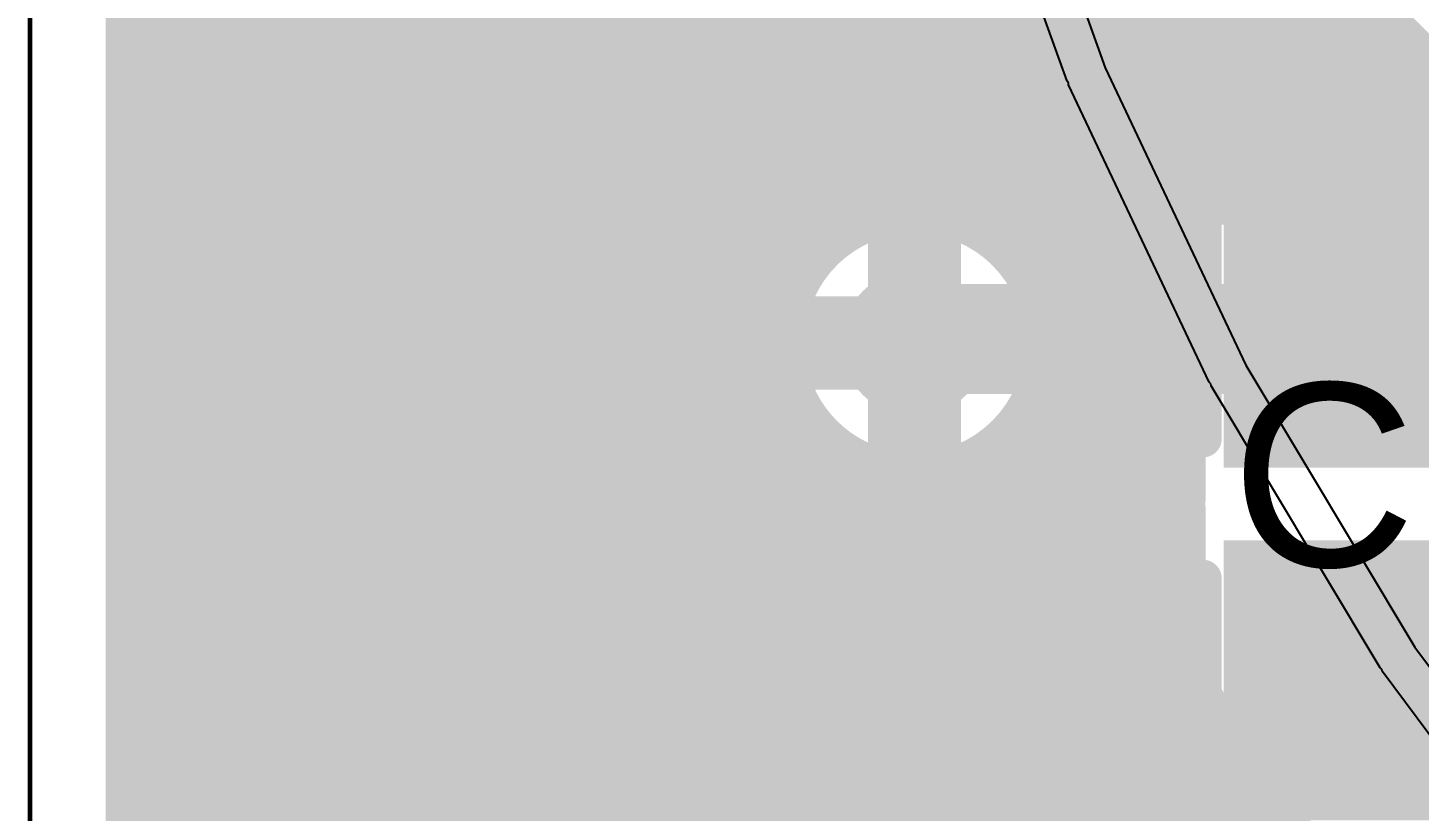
# Model space of a CAD drawing. Header units: inches. Extents: x 0 to 215, y 0 to 215.
# Drawn here: x 0.0007 to 0.1502, y 0.3897 to 0.4739 of the extents above; entities that cross this region are included whole.
import ezdxf

# ---------------------------------------------------------------- set-up
doc = ezdxf.new("R2010")
doc.units = ezdxf.units.IN
doc.header["$MEASUREMENT"] = 0
for name, color, linetype in [('BottomLayer', 5, 'Continuous'), ('BottomOverlay', 54, 'Continuous'), ('BottomSolder', 6, 'Continuous'), ('KeepOutLayer', 6, 'Continuous'), ('TopLayer', 1, 'Continuous'), ('TopOverlay', 2, 'Continuous'), ('TopPaste', 8, 'Continuous'), ('TopSolder', 216, 'Continuous'), ('ViaHoleLayer', 16, 'Continuous')]:
    doc.layers.add(name, color=color, linetype=linetype)
doc.styles.add('Arial', font='', dxfattribs={"height": 0.2})
doc.styles.get('Arial').set_extended_font_data('Arial')

# ---------------------------------------------------------------- blocks, each defined once
blk = doc.blocks.new('BF82192__10')
at = {"layer": 'BottomOverlay'}
blk.add_lwpolyline([(0.29565, -0.08636, 0.01, 0.01, -1), (-0.2949, -0.08636, 0.01, 0.01, 0)], format="xyseb", dxfattribs=at)
blk.add_lwpolyline([(0.29565, -0.08636, 0.01, 0.01, -1), (-0.2949, -0.08636, 0.01, 0.01, 0)], format="xyseb", dxfattribs=at)
blk = doc.blocks.new('C0402_63')
at = {"layer": 'TopLayer'}
for points in [[(-0.02953, 0.012795), (-0.00591, 0.012795), (-0.00591, -0.012795), (-0.02953, -0.012795)], [(0.00591, 0.012795), (0.02953, 0.012795), (0.02953, -0.012795), (0.00591, -0.012795)]]:
    blk.add_hatch(color=1, dxfattribs=at).paths.add_polyline_path(points)
at = {"layer": 'TopPaste'}
for points in [[(-0.02953, 0.012795), (-0.00591, 0.012795), (-0.00591, -0.012795), (-0.02953, -0.012795)], [(0.00591, 0.012795), (0.02953, 0.012795), (0.02953, -0.012795), (0.00591, -0.012795)]]:
    blk.add_hatch(color=8, dxfattribs=at).paths.add_polyline_path(points)
at = {"layer": 'TopSolder'}
for points in [[(-0.03153, 0.014795), (-0.00391, 0.014795), (-0.00391, -0.014795), (-0.03153, -0.014795)], [(0.00391, 0.014795), (0.03153, 0.014795), (0.03153, -0.014795), (0.00391, -0.014795)]]:
    blk.add_hatch(color=216, dxfattribs=at).paths.add_polyline_path(points)
at = {"layer": 'TopOverlay'}
for points in [[(-0.032, -0.017, 0.004, 0.004, 0), (-0.032, 0.017, 0.004, 0.004, 0)], [(-0.007, 0.017, 0.004, 0.004, 0), (-0.032, 0.017, 0.004, 0.004, 0)], [(0.011, 0.017, 0.004, 0.004, 0), (0.008, 0.017, 0.004, 0.004, 0)], [(0.032, 0.017, 0.004, 0.004, 0), (0.011, 0.017, 0.004, 0.004, 0)], [(0.032, -0.017, 0.004, 0.004, 0), (0.032, 0.017, 0.004, 0.004, 0)], [(-0.011, -0.017, 0.004, 0.004, 0), (-0.032, -0.017, 0.004, 0.004, 0)], [(-0.007, -0.017, 0.004, 0.004, 0), (-0.011, -0.017, 0.004, 0.004, 0)], [(0.032, -0.017, 0.004, 0.004, 0), (0.008, -0.017, 0.004, 0.004, 0)]]:
    blk.add_lwpolyline(points, format="xyseb", dxfattribs=at)
for points in [[(-0.033, 0.017, 0.002, 0.002, 1), (-0.031, 0.017, 0.002, 0.002, 1)], [(-0.033, 0.017, 0.002, 0.002, 1), (-0.031, 0.017, 0.002, 0.002, 1)], [(-0.008, 0.017, 0.002, 0.002, 1), (-0.006, 0.017, 0.002, 0.002, 1)], [(0.007, 0.017, 0.002, 0.002, 1), (0.009, 0.017, 0.002, 0.002, 1)], [(0.01, 0.017, 0.002, 0.002, 1), (0.012, 0.017, 0.002, 0.002, 1)], [(0.01, 0.017, 0.002, 0.002, 1), (0.012, 0.017, 0.002, 0.002, 1)], [(0.031, 0.017, 0.002, 0.002, 1), (0.033, 0.017, 0.002, 0.002, 1)], [(0.031, 0.017, 0.002, 0.002, 1), (0.033, 0.017, 0.002, 0.002, 1)], [(-0.033, -0.017, 0.002, 0.002, 1), (-0.031, -0.017, 0.002, 0.002, 1)], [(-0.033, -0.017, 0.002, 0.002, 1), (-0.031, -0.017, 0.002, 0.002, 1)], [(-0.012, -0.017, 0.002, 0.002, 1), (-0.01, -0.017, 0.002, 0.002, 1)], [(-0.012, -0.017, 0.002, 0.002, 1), (-0.01, -0.017, 0.002, 0.002, 1)], [(-0.008, -0.017, 0.002, 0.002, 1), (-0.006, -0.017, 0.002, 0.002, 1)], [(0.007, -0.017, 0.002, 0.002, 1), (0.009, -0.017, 0.002, 0.002, 1)], [(0.031, -0.017, 0.002, 0.002, 1), (0.033, -0.017, 0.002, 0.002, 1)], [(0.031, -0.017, 0.002, 0.002, 1), (0.033, -0.017, 0.002, 0.002, 1)]]:
    blk.add_lwpolyline(points, format="xyseb", close=True, dxfattribs=at)
blk = doc.blocks.new('____73')
at = {"layer": 'BottomLayer'}
for p, q in [((-0.34442, -0.18322), (-0.33252, -0.21648)), ((-0.33252, -0.21648), (-0.31742, -0.24841)), ((-0.31742, -0.24841), (-0.29926, -0.2787)), ((-0.29926, -0.2787), (-0.27822, -0.30707))]:
    blk.add_line(p, q, dxfattribs=at)
at = {"layer": 'BottomSolder'}
for p, q in [((-0.33661, -0.21794), (-0.34851, -0.18468)), ((-0.33661, -0.21794), (-0.34851, -0.18468)), ((-0.33646, -0.21811), (-0.33661, -0.21794)), ((-0.33646, -0.21811), (-0.33661, -0.21794)), ((-0.33645, -0.21833), (-0.33646, -0.21811)), ((-0.33645, -0.21833), (-0.33646, -0.21811)), ((-0.32135, -0.25026), (-0.33645, -0.21833)), ((-0.32135, -0.25026), (-0.33645, -0.21833)), ((-0.32118, -0.25042), (-0.32135, -0.25026)), ((-0.32118, -0.25042), (-0.32135, -0.25026)), ((-0.32115, -0.25064), (-0.32118, -0.25042)), ((-0.32115, -0.25064), (-0.32118, -0.25042)), ((-0.30299, -0.28094), (-0.32115, -0.25064)), ((-0.30299, -0.28094), (-0.32115, -0.25064)), ((-0.30281, -0.28107), (-0.30299, -0.28094)), ((-0.30281, -0.28107), (-0.30299, -0.28094)), ((-0.30275, -0.28129), (-0.30281, -0.28107)), ((-0.30275, -0.28129), (-0.30281, -0.28107)), ((-0.28171, -0.30966), (-0.30275, -0.28129)), ((-0.28171, -0.30966), (-0.30275, -0.28129))]:
    blk.add_line(p, q, dxfattribs=at)

msp = doc.modelspace()

# ---------------------------------------------------------------- hatches: boundary and pattern name
at = {"layer": 'BottomLayer'}
h = msp.add_hatch(color=5, dxfattribs=at)
edge = h.paths.add_edge_path()
edge.add_arc((0.096, 0.44), 0.00787, 0, 360)
at = {"layer": 'TopLayer'}
h = msp.add_hatch(color=1, dxfattribs=at)
edge = h.paths.add_edge_path()
edge.add_arc((0.096, 0.44), 0.00787, 0, 360)
at = {"layer": 'ViaHoleLayer'}
h = msp.add_hatch(color=16, dxfattribs=at)
edge = h.paths.add_edge_path()
edge.add_arc((0.096, 0.44), 0.00394, 0, 360)

# ---------------------------------------------------------------- linework, layer by layer
at = {"layer": 'BottomLayer'}
for points in [[(0.01162, 1.36763, 0.005, 0.005, 0), (0.01162, 0.01087, 0.005, 0.005, 0)], [(0.08328, 0.49521, 0.005, 0.005, 0), (0.09518, 0.46195, 0.005, 0.005, 0)], [(0.01162, 0.47385, 0.005, 0.005, 0), (0.09092, 0.47385, 0.005, 0.005, 0)], [(0.01162, 0.46984, 0.005, 0.005, 0), (0.09236, 0.46984, 0.005, 0.005, 0)], [(0.01162, 0.46582, 0.005, 0.005, 0), (0.0938, 0.46582, 0.005, 0.005, 0)], [(0.01162, 0.46181, 0.005, 0.005, 0), (0.09527, 0.46181, 0.005, 0.005, 0)], [(0.09603, 0.4599, 0.005, 0.005, 0), (0.0988, 0.45403, 0.005, 0.005, 0)], [(0.01162, 0.45779, 0.005, 0.005, 0), (0.09703, 0.45779, 0.005, 0.005, 0)], [(0.01162, 0.45377, 0.005, 0.005, 0), (0.09212, 0.45377, 0.005, 0.005, 0)], [(0.10863, 0.43327, 0.005, 0.005, -1.988926), (0.0988, 0.45403, 0.005, 0.005, 0)], [(0.096, 0.44, 0.01, 0.01, 0), (0.096, 0.45181, 0.01, 0.01, 0)], [(0.01162, 0.44976, 0.005, 0.005, 0), (0.08553, 0.44976, 0.005, 0.005, 0)], [(0.01162, 0.44574, 0.005, 0.005, 0), (0.08289, 0.44574, 0.005, 0.005, 0)], [(0.01162, 0.44173, 0.005, 0.005, 0), (0.08179, 0.44173, 0.005, 0.005, 0)], [(0.08419, 0.44, 0.01, 0.01, 0), (0.096, 0.44, 0.01, 0.01, 0)], [(0.096, 0.42819, 0.01, 0.01, 0), (0.096, 0.44, 0.01, 0.01, 0)], [(0.01162, 0.43771, 0.005, 0.005, 0), (0.08187, 0.43771, 0.005, 0.005, 0)], [(0.01162, 0.4337, 0.005, 0.005, 0), (0.08315, 0.4337, 0.005, 0.005, 0)], [(0.10863, 0.43327, 0.005, 0.005, 0), (0.11113, 0.42797, 0.005, 0.005, 0)], [(0.01162, 0.42968, 0.005, 0.005, 0), (0.08609, 0.42968, 0.005, 0.005, 0)], [(0.10591, 0.42968, 0.005, 0.005, 0), (0.11032, 0.42968, 0.005, 0.005, 0)], [(0.01162, 0.42566, 0.005, 0.005, 0), (0.11239, 0.42566, 0.005, 0.005, 0)], [(0.11218, 0.42601, 0.005, 0.005, 0), (0.13034, 0.39572, 0.005, 0.005, 0)], [(0.01162, 0.42165, 0.005, 0.005, 0), (0.11479, 0.42165, 0.005, 0.005, 0)], [(0.01162, 0.41763, 0.005, 0.005, 0), (0.1172, 0.41763, 0.005, 0.005, 0)], [(0.01162, 0.41362, 0.005, 0.005, 0), (0.11961, 0.41362, 0.005, 0.005, 0)], [(0.01162, 0.4096, 0.005, 0.005, 0), (0.12201, 0.4096, 0.005, 0.005, 0)], [(0.01162, 0.40559, 0.005, 0.005, 0), (0.12442, 0.40559, 0.005, 0.005, 0)], [(0.01162, 0.40157, 0.005, 0.005, 0), (0.12683, 0.40157, 0.005, 0.005, 0)], [(0.01162, 0.39755, 0.005, 0.005, 0), (0.12924, 0.39755, 0.005, 0.005, 0)], [(0.13157, 0.39387, 0.005, 0.005, 0), (0.15261, 0.3655, 0.005, 0.005, 0)], [(0.01162, 0.39354, 0.005, 0.005, 0), (0.13182, 0.39354, 0.005, 0.005, 0)], [(0.01162, 0.38952, 0.005, 0.005, 0), (0.13479, 0.38952, 0.005, 0.005, 0)]]:
    msp.add_lwpolyline(points, format="xyseb", dxfattribs=at)
for points in [[(0.01037, 0.47385, 0.0025, 0.0025, 1), (0.01287, 0.47385, 0.0025, 0.0025, 1)], [(0.08967, 0.47385, 0.0025, 0.0025, 1), (0.09217, 0.47385, 0.0025, 0.0025, 1)], [(0.01037, 0.46984, 0.0025, 0.0025, 1), (0.01287, 0.46984, 0.0025, 0.0025, 1)], [(0.09111, 0.46984, 0.0025, 0.0025, 1), (0.09361, 0.46984, 0.0025, 0.0025, 1)], [(0.01037, 0.46582, 0.0025, 0.0025, 1), (0.01287, 0.46582, 0.0025, 0.0025, 1)], [(0.09255, 0.46582, 0.0025, 0.0025, 1), (0.09505, 0.46582, 0.0025, 0.0025, 1)], [(0.01037, 0.46181, 0.0025, 0.0025, 1), (0.01287, 0.46181, 0.0025, 0.0025, 1)], [(0.09393, 0.46195, 0.0025, 0.0025, 1), (0.09643, 0.46195, 0.0025, 0.0025, 1)], [(0.09402, 0.46181, 0.0025, 0.0025, 1), (0.09652, 0.46181, 0.0025, 0.0025, 1)], [(0.09478, 0.4599, 0.0025, 0.0025, 1), (0.09728, 0.4599, 0.0025, 0.0025, 1)], [(0.01037, 0.45779, 0.0025, 0.0025, 1), (0.01287, 0.45779, 0.0025, 0.0025, 1)], [(0.09578, 0.45779, 0.0025, 0.0025, 1), (0.09828, 0.45779, 0.0025, 0.0025, 1)], [(0.01037, 0.45377, 0.0025, 0.0025, 1), (0.01287, 0.45377, 0.0025, 0.0025, 1)], [(0.09087, 0.45377, 0.0025, 0.0025, 1), (0.09337, 0.45377, 0.0025, 0.0025, 1)], [(0.0935, 0.45181, 0.005, 0.005, 1), (0.0985, 0.45181, 0.005, 0.005, 1)], [(0.09755, 0.45403, 0.0025, 0.0025, 1), (0.10005, 0.45403, 0.0025, 0.0025, 1)], [(0.09755, 0.45403, 0.0025, 0.0025, 1), (0.10005, 0.45403, 0.0025, 0.0025, 1)], [(0.01037, 0.44976, 0.0025, 0.0025, 1), (0.01287, 0.44976, 0.0025, 0.0025, 1)], [(0.08428, 0.44976, 0.0025, 0.0025, 1), (0.08678, 0.44976, 0.0025, 0.0025, 1)], [(0.01037, 0.44574, 0.0025, 0.0025, 1), (0.01287, 0.44574, 0.0025, 0.0025, 1)], [(0.08164, 0.44574, 0.0025, 0.0025, 1), (0.08414, 0.44574, 0.0025, 0.0025, 1)], [(0.01037, 0.44173, 0.0025, 0.0025, 1), (0.01287, 0.44173, 0.0025, 0.0025, 1)], [(0.08169, 0.44, 0.005, 0.005, 1), (0.08669, 0.44, 0.005, 0.005, 1)], [(0.08054, 0.44173, 0.0025, 0.0025, 1), (0.08304, 0.44173, 0.0025, 0.0025, 1)], [(0.0935, 0.44, 0.005, 0.005, 1), (0.0985, 0.44, 0.005, 0.005, 1)], [(0.0935, 0.44, 0.005, 0.005, 1), (0.0985, 0.44, 0.005, 0.005, 1)], [(0.0935, 0.44, 0.005, 0.005, 1), (0.0985, 0.44, 0.005, 0.005, 1)], [(0.01037, 0.43771, 0.0025, 0.0025, 1), (0.01287, 0.43771, 0.0025, 0.0025, 1)], [(0.08062, 0.43771, 0.0025, 0.0025, 1), (0.08312, 0.43771, 0.0025, 0.0025, 1)], [(0.01037, 0.4337, 0.0025, 0.0025, 1), (0.01287, 0.4337, 0.0025, 0.0025, 1)], [(0.0819, 0.4337, 0.0025, 0.0025, 1), (0.0844, 0.4337, 0.0025, 0.0025, 1)], [(0.10738, 0.43327, 0.0025, 0.0025, 1), (0.10988, 0.43327, 0.0025, 0.0025, 1)], [(0.10738, 0.43327, 0.0025, 0.0025, 1), (0.10988, 0.43327, 0.0025, 0.0025, 1)], [(0.01037, 0.42968, 0.0025, 0.0025, 1), (0.01287, 0.42968, 0.0025, 0.0025, 1)], [(0.08484, 0.42968, 0.0025, 0.0025, 1), (0.08734, 0.42968, 0.0025, 0.0025, 1)], [(0.0935, 0.42819, 0.005, 0.005, 1), (0.0985, 0.42819, 0.005, 0.005, 1)], [(0.10466, 0.42968, 0.0025, 0.0025, 1), (0.10716, 0.42968, 0.0025, 0.0025, 1)], [(0.10907, 0.42968, 0.0025, 0.0025, 1), (0.11157, 0.42968, 0.0025, 0.0025, 1)], [(0.10988, 0.42797, 0.0025, 0.0025, 1), (0.11238, 0.42797, 0.0025, 0.0025, 1)], [(0.01037, 0.42566, 0.0025, 0.0025, 1), (0.01287, 0.42566, 0.0025, 0.0025, 1)], [(0.11093, 0.42601, 0.0025, 0.0025, 1), (0.11343, 0.42601, 0.0025, 0.0025, 1)], [(0.11114, 0.42566, 0.0025, 0.0025, 1), (0.11364, 0.42566, 0.0025, 0.0025, 1)], [(0.01037, 0.42165, 0.0025, 0.0025, 1), (0.01287, 0.42165, 0.0025, 0.0025, 1)], [(0.11354, 0.42165, 0.0025, 0.0025, 1), (0.11604, 0.42165, 0.0025, 0.0025, 1)], [(0.01037, 0.41763, 0.0025, 0.0025, 1), (0.01287, 0.41763, 0.0025, 0.0025, 1)], [(0.11595, 0.41763, 0.0025, 0.0025, 1), (0.11845, 0.41763, 0.0025, 0.0025, 1)], [(0.01037, 0.41362, 0.0025, 0.0025, 1), (0.01287, 0.41362, 0.0025, 0.0025, 1)], [(0.11836, 0.41362, 0.0025, 0.0025, 1), (0.12086, 0.41362, 0.0025, 0.0025, 1)], [(0.01037, 0.4096, 0.0025, 0.0025, 1), (0.01287, 0.4096, 0.0025, 0.0025, 1)], [(0.12076, 0.4096, 0.0025, 0.0025, 1), (0.12326, 0.4096, 0.0025, 0.0025, 1)], [(0.01037, 0.40559, 0.0025, 0.0025, 1), (0.01287, 0.40559, 0.0025, 0.0025, 1)], [(0.12317, 0.40559, 0.0025, 0.0025, 1), (0.12567, 0.40559, 0.0025, 0.0025, 1)], [(0.01037, 0.40157, 0.0025, 0.0025, 1), (0.01287, 0.40157, 0.0025, 0.0025, 1)], [(0.12558, 0.40157, 0.0025, 0.0025, 1), (0.12808, 0.40157, 0.0025, 0.0025, 1)], [(0.01037, 0.39755, 0.0025, 0.0025, 1), (0.01287, 0.39755, 0.0025, 0.0025, 1)], [(0.12799, 0.39755, 0.0025, 0.0025, 1), (0.13049, 0.39755, 0.0025, 0.0025, 1)], [(0.12909, 0.39572, 0.0025, 0.0025, 1), (0.13159, 0.39572, 0.0025, 0.0025, 1)], [(0.13032, 0.39387, 0.0025, 0.0025, 1), (0.13282, 0.39387, 0.0025, 0.0025, 1)], [(0.01037, 0.39354, 0.0025, 0.0025, 1), (0.01287, 0.39354, 0.0025, 0.0025, 1)], [(0.13057, 0.39354, 0.0025, 0.0025, 1), (0.13307, 0.39354, 0.0025, 0.0025, 1)], [(0.01037, 0.38952, 0.0025, 0.0025, 1), (0.01287, 0.38952, 0.0025, 0.0025, 1)], [(0.13354, 0.38952, 0.0025, 0.0025, 1), (0.13604, 0.38952, 0.0025, 0.0025, 1)]]:
    msp.add_lwpolyline(points, format="xyseb", close=True, dxfattribs=at)
at = {"layer": 'KeepOutLayer'}
msp.add_lwpolyline([(0.001, 1.37825, 0.0005, 0.0005, 0), (0.001, 0.00025, 0.0005, 0.0005, 0)], format="xyseb", dxfattribs=at)
at = {"layer": 'TopLayer'}
for points in [[(0.01162, 1.36763, 0.005, 0.005, 0), (0.01162, 0.01087, 0.005, 0.005, 0)], [(0.11952, 0.50146, 0.005, 0.005, 0), (0.16229, 0.45869, 0.005, 0.005, 0)], [(0.01162, 0.47385, 0.005, 0.005, 0), (0.14712, 0.47385, 0.005, 0.005, 0)], [(0.01162, 0.46984, 0.005, 0.005, 0), (0.15114, 0.46984, 0.005, 0.005, 0)], [(0.01162, 0.46582, 0.005, 0.005, 0), (0.15516, 0.46582, 0.005, 0.005, 0)], [(0.01162, 0.46181, 0.005, 0.005, 0), (0.15917, 0.46181, 0.005, 0.005, 0)], [(0.12477, 0.45869, 0.005, 0.005, 0), (0.16229, 0.45869, 0.005, 0.005, 0)], [(0.12477, 0.42325, 0.005, 0.005, 0), (0.12477, 0.45869, 0.005, 0.005, 0)], [(0.144, 0.44044, 0.01, 0.01, 0), (0.144, 0.45619, 0.01, 0.01, 0)], [(0.01162, 0.45779, 0.005, 0.005, 0), (0.12477, 0.45779, 0.005, 0.005, 0)], [(0.01162, 0.45377, 0.005, 0.005, 0), (0.09212, 0.45377, 0.005, 0.005, 0)], [(0.096, 0.44, 0.01, 0.01, 0), (0.096, 0.45181, 0.01, 0.01, 0)], [(0.09988, 0.45377, 0.005, 0.005, 0), (0.12477, 0.45377, 0.005, 0.005, 0)], [(0.01162, 0.44976, 0.005, 0.005, 0), (0.08553, 0.44976, 0.005, 0.005, 0)], [(0.10647, 0.44976, 0.005, 0.005, 0), (0.12477, 0.44976, 0.005, 0.005, 0)], [(0.01162, 0.44574, 0.005, 0.005, 0), (0.08289, 0.44574, 0.005, 0.005, 0)], [(0.10911, 0.44574, 0.005, 0.005, 0), (0.12477, 0.44574, 0.005, 0.005, 0)], [(0.096, 0.44, 0.01181, 0.01181, 0), (0.09644, 0.44044, 0.01181, 0.01181, 0)], [(0.09644, 0.44044, 0.01181, 0.01181, 0), (0.144, 0.44044, 0.01181, 0.01181, 0)], [(0.12727, 0.44044, 0.01, 0.01, 0), (0.144, 0.44044, 0.01, 0.01, 0)], [(0.144, 0.44044, 0.01, 0.01, 0), (0.16073, 0.44044, 0.01, 0.01, 0)], [(0.01162, 0.44173, 0.005, 0.005, 0), (0.08179, 0.44173, 0.005, 0.005, 0)], [(0.08419, 0.44, 0.01, 0.01, 0), (0.096, 0.44, 0.01, 0.01, 0)], [(0.096, 0.42819, 0.01, 0.01, 0), (0.096, 0.44, 0.01, 0.01, 0)], [(0.096, 0.44, 0.01, 0.01, 0), (0.10781, 0.44, 0.01, 0.01, 0)], [(0.11021, 0.44173, 0.005, 0.005, 0), (0.12477, 0.44173, 0.005, 0.005, 0)], [(0.01162, 0.43771, 0.005, 0.005, 0), (0.08187, 0.43771, 0.005, 0.005, 0)], [(0.11013, 0.43771, 0.005, 0.005, 0), (0.12477, 0.43771, 0.005, 0.005, 0)], [(0.01162, 0.4337, 0.005, 0.005, 0), (0.08315, 0.4337, 0.005, 0.005, 0)], [(0.10885, 0.4337, 0.005, 0.005, 0), (0.12477, 0.4337, 0.005, 0.005, 0)], [(0.01162, 0.42968, 0.005, 0.005, 0), (0.08609, 0.42968, 0.005, 0.005, 0)], [(0.10591, 0.42968, 0.005, 0.005, 0), (0.12477, 0.42968, 0.005, 0.005, 0)], [(0.01162, 0.42566, 0.005, 0.005, 0), (0.12477, 0.42566, 0.005, 0.005, 0)], [(0.12477, 0.38675, 0.005, 0.005, 0), (0.12477, 0.42219, 0.005, 0.005, 0)], [(0.01162, 0.42165, 0.005, 0.005, 0), (0.12477, 0.42165, 0.005, 0.005, 0)], [(0.01162, 0.41763, 0.005, 0.005, 0), (0.12477, 0.41763, 0.005, 0.005, 0)], [(0.01162, 0.41362, 0.005, 0.005, 0), (0.12477, 0.41362, 0.005, 0.005, 0)], [(0.01162, 0.4096, 0.005, 0.005, 0), (0.12477, 0.4096, 0.005, 0.005, 0)], [(0.144, 0.405, 0.01181, 0.01181, 0), (0.14865, 0.40035, 0.01181, 0.01181, 0)], [(0.01162, 0.40559, 0.005, 0.005, 0), (0.12477, 0.40559, 0.005, 0.005, 0)], [(0.14865, 0.40035, 0.01181, 0.01181, 0), (0.188, 0.40035, 0.01181, 0.01181, 0)], [(0.01162, 0.40157, 0.005, 0.005, 0), (0.12477, 0.40157, 0.005, 0.005, 0)], [(0.01162, 0.39755, 0.005, 0.005, 0), (0.12477, 0.39755, 0.005, 0.005, 0)], [(0.01162, 0.39354, 0.005, 0.005, 0), (0.12477, 0.39354, 0.005, 0.005, 0)], [(0.01162, 0.38952, 0.005, 0.005, 0), (0.12477, 0.38952, 0.005, 0.005, 0)]]:
    msp.add_lwpolyline(points, format="xyseb", dxfattribs=at)
for points in [[(0.01037, 0.47385, 0.0025, 0.0025, 1), (0.01287, 0.47385, 0.0025, 0.0025, 1)], [(0.14587, 0.47385, 0.0025, 0.0025, 1), (0.14837, 0.47385, 0.0025, 0.0025, 1)], [(0.01037, 0.46984, 0.0025, 0.0025, 1), (0.01287, 0.46984, 0.0025, 0.0025, 1)], [(0.14989, 0.46984, 0.0025, 0.0025, 1), (0.15239, 0.46984, 0.0025, 0.0025, 1)], [(0.01037, 0.46582, 0.0025, 0.0025, 1), (0.01287, 0.46582, 0.0025, 0.0025, 1)], [(0.01037, 0.46181, 0.0025, 0.0025, 1), (0.01287, 0.46181, 0.0025, 0.0025, 1)], [(0.12352, 0.45869, 0.0025, 0.0025, 1), (0.12602, 0.45869, 0.0025, 0.0025, 1)], [(0.12352, 0.45869, 0.0025, 0.0025, 1), (0.12602, 0.45869, 0.0025, 0.0025, 1)], [(0.1415, 0.45619, 0.005, 0.005, 1), (0.1465, 0.45619, 0.005, 0.005, 1)], [(0.01037, 0.45779, 0.0025, 0.0025, 1), (0.01287, 0.45779, 0.0025, 0.0025, 1)], [(0.12352, 0.45779, 0.0025, 0.0025, 1), (0.12602, 0.45779, 0.0025, 0.0025, 1)], [(0.01037, 0.45377, 0.0025, 0.0025, 1), (0.01287, 0.45377, 0.0025, 0.0025, 1)], [(0.11031, 0.44, 0.005, 0.005, 1), (0.08169, 0.44, 0.005, 0.005, 1)], [(0.09087, 0.45377, 0.0025, 0.0025, 1), (0.09337, 0.45377, 0.0025, 0.0025, 1)], [(0.0935, 0.45181, 0.005, 0.005, 1), (0.0985, 0.45181, 0.005, 0.005, 1)], [(0.09863, 0.45377, 0.0025, 0.0025, 1), (0.10113, 0.45377, 0.0025, 0.0025, 1)], [(0.12352, 0.45377, 0.0025, 0.0025, 1), (0.12602, 0.45377, 0.0025, 0.0025, 1)], [(0.01037, 0.44976, 0.0025, 0.0025, 1), (0.01287, 0.44976, 0.0025, 0.0025, 1)], [(0.08428, 0.44976, 0.0025, 0.0025, 1), (0.08678, 0.44976, 0.0025, 0.0025, 1)], [(0.10522, 0.44976, 0.0025, 0.0025, 1), (0.10772, 0.44976, 0.0025, 0.0025, 1)], [(0.12352, 0.44976, 0.0025, 0.0025, 1), (0.12602, 0.44976, 0.0025, 0.0025, 1)], [(0.01037, 0.44574, 0.0025, 0.0025, 1), (0.01287, 0.44574, 0.0025, 0.0025, 1)], [(0.08164, 0.44574, 0.0025, 0.0025, 1), (0.08414, 0.44574, 0.0025, 0.0025, 1)], [(0.10786, 0.44574, 0.0025, 0.0025, 1), (0.11036, 0.44574, 0.0025, 0.0025, 1)], [(0.12352, 0.44574, 0.0025, 0.0025, 1), (0.12602, 0.44574, 0.0025, 0.0025, 1)], [(0.09305, 0.44, 0.00591, 0.00591, 1), (0.09895, 0.44, 0.00591, 0.00591, 1)], [(0.09349, 0.44044, 0.00591, 0.00591, 1), (0.09939, 0.44044, 0.00591, 0.00591, 1)], [(0.09349, 0.44044, 0.00591, 0.00591, 1), (0.09939, 0.44044, 0.00591, 0.00591, 1)], [(0.12477, 0.44044, 0.005, 0.005, 1), (0.12977, 0.44044, 0.005, 0.005, 1)], [(0.14105, 0.44044, 0.00591, 0.00591, 1), (0.14695, 0.44044, 0.00591, 0.00591, 1)], [(0.1415, 0.44044, 0.005, 0.005, 1), (0.1465, 0.44044, 0.005, 0.005, 1)], [(0.1415, 0.44044, 0.005, 0.005, 1), (0.1465, 0.44044, 0.005, 0.005, 1)], [(0.1415, 0.44044, 0.005, 0.005, 1), (0.1465, 0.44044, 0.005, 0.005, 1)], [(0.01037, 0.44173, 0.0025, 0.0025, 1), (0.01287, 0.44173, 0.0025, 0.0025, 1)], [(0.08169, 0.44, 0.005, 0.005, 1), (0.08669, 0.44, 0.005, 0.005, 1)], [(0.08054, 0.44173, 0.0025, 0.0025, 1), (0.08304, 0.44173, 0.0025, 0.0025, 1)], [(0.0935, 0.44, 0.005, 0.005, 1), (0.0985, 0.44, 0.005, 0.005, 1)], [(0.0935, 0.44, 0.005, 0.005, 1), (0.0985, 0.44, 0.005, 0.005, 1)], [(0.0935, 0.44, 0.005, 0.005, 1), (0.0985, 0.44, 0.005, 0.005, 1)], [(0.0935, 0.44, 0.005, 0.005, 1), (0.0985, 0.44, 0.005, 0.005, 1)], [(0.10531, 0.44, 0.005, 0.005, 1), (0.11031, 0.44, 0.005, 0.005, 1)], [(0.10896, 0.44173, 0.0025, 0.0025, 1), (0.11146, 0.44173, 0.0025, 0.0025, 1)], [(0.12352, 0.44173, 0.0025, 0.0025, 1), (0.12602, 0.44173, 0.0025, 0.0025, 1)], [(0.08044, 0.44, 0.0025, 0.0025, 1), (0.08294, 0.44, 0.0025, 0.0025, 1)], [(0.10906, 0.44, 0.0025, 0.0025, 1), (0.11156, 0.44, 0.0025, 0.0025, 1)], [(0.01037, 0.43771, 0.0025, 0.0025, 1), (0.01287, 0.43771, 0.0025, 0.0025, 1)], [(0.08062, 0.43771, 0.0025, 0.0025, 1), (0.08312, 0.43771, 0.0025, 0.0025, 1)], [(0.10888, 0.43771, 0.0025, 0.0025, 1), (0.11138, 0.43771, 0.0025, 0.0025, 1)], [(0.12352, 0.43771, 0.0025, 0.0025, 1), (0.12602, 0.43771, 0.0025, 0.0025, 1)], [(0.01037, 0.4337, 0.0025, 0.0025, 1), (0.01287, 0.4337, 0.0025, 0.0025, 1)], [(0.0819, 0.4337, 0.0025, 0.0025, 1), (0.0844, 0.4337, 0.0025, 0.0025, 1)], [(0.1076, 0.4337, 0.0025, 0.0025, 1), (0.1101, 0.4337, 0.0025, 0.0025, 1)], [(0.12352, 0.4337, 0.0025, 0.0025, 1), (0.12602, 0.4337, 0.0025, 0.0025, 1)], [(0.01037, 0.42968, 0.0025, 0.0025, 1), (0.01287, 0.42968, 0.0025, 0.0025, 1)], [(0.08484, 0.42968, 0.0025, 0.0025, 1), (0.08734, 0.42968, 0.0025, 0.0025, 1)], [(0.0935, 0.42819, 0.005, 0.005, 1), (0.0985, 0.42819, 0.005, 0.005, 1)], [(0.10466, 0.42968, 0.0025, 0.0025, 1), (0.10716, 0.42968, 0.0025, 0.0025, 1)], [(0.12352, 0.42968, 0.0025, 0.0025, 1), (0.12602, 0.42968, 0.0025, 0.0025, 1)], [(0.01037, 0.42566, 0.0025, 0.0025, 1), (0.01287, 0.42566, 0.0025, 0.0025, 1)], [(0.12352, 0.42566, 0.0025, 0.0025, 1), (0.12602, 0.42566, 0.0025, 0.0025, 1)], [(0.12352, 0.42325, 0.0025, 0.0025, 1), (0.12602, 0.42325, 0.0025, 0.0025, 1)], [(0.12352, 0.42219, 0.0025, 0.0025, 1), (0.12602, 0.42219, 0.0025, 0.0025, 1)], [(0.01037, 0.42165, 0.0025, 0.0025, 1), (0.01287, 0.42165, 0.0025, 0.0025, 1)], [(0.12352, 0.42165, 0.0025, 0.0025, 1), (0.12602, 0.42165, 0.0025, 0.0025, 1)], [(0.01037, 0.41763, 0.0025, 0.0025, 1), (0.01287, 0.41763, 0.0025, 0.0025, 1)], [(0.12352, 0.41763, 0.0025, 0.0025, 1), (0.12602, 0.41763, 0.0025, 0.0025, 1)], [(0.01037, 0.41362, 0.0025, 0.0025, 1), (0.01287, 0.41362, 0.0025, 0.0025, 1)], [(0.12352, 0.41362, 0.0025, 0.0025, 1), (0.12602, 0.41362, 0.0025, 0.0025, 1)], [(0.01037, 0.4096, 0.0025, 0.0025, 1), (0.01287, 0.4096, 0.0025, 0.0025, 1)], [(0.12352, 0.4096, 0.0025, 0.0025, 1), (0.12602, 0.4096, 0.0025, 0.0025, 1)], [(0.14105, 0.405, 0.00591, 0.00591, 1), (0.14695, 0.405, 0.00591, 0.00591, 1)], [(0.01037, 0.40559, 0.0025, 0.0025, 1), (0.01287, 0.40559, 0.0025, 0.0025, 1)], [(0.12352, 0.40559, 0.0025, 0.0025, 1), (0.12602, 0.40559, 0.0025, 0.0025, 1)], [(0.14569, 0.40035, 0.00591, 0.00591, 1), (0.1516, 0.40035, 0.00591, 0.00591, 1)], [(0.14569, 0.40035, 0.00591, 0.00591, 1), (0.1516, 0.40035, 0.00591, 0.00591, 1)], [(0.01037, 0.40157, 0.0025, 0.0025, 1), (0.01287, 0.40157, 0.0025, 0.0025, 1)], [(0.12352, 0.40157, 0.0025, 0.0025, 1), (0.12602, 0.40157, 0.0025, 0.0025, 1)], [(0.01037, 0.39755, 0.0025, 0.0025, 1), (0.01287, 0.39755, 0.0025, 0.0025, 1)], [(0.12352, 0.39755, 0.0025, 0.0025, 1), (0.12602, 0.39755, 0.0025, 0.0025, 1)], [(0.01037, 0.39354, 0.0025, 0.0025, 1), (0.01287, 0.39354, 0.0025, 0.0025, 1)], [(0.12352, 0.39354, 0.0025, 0.0025, 1), (0.12602, 0.39354, 0.0025, 0.0025, 1)], [(0.01037, 0.38952, 0.0025, 0.0025, 1), (0.01287, 0.38952, 0.0025, 0.0025, 1)], [(0.12352, 0.38952, 0.0025, 0.0025, 1), (0.12602, 0.38952, 0.0025, 0.0025, 1)]]:
    msp.add_lwpolyline(points, format="xyseb", close=True, dxfattribs=at)

# ---------------------------------------------------------------- block references
for name, p in [('____73', (0.449, 0.68605)), ('BF82192__10', (0.44638, 0.69262))]:
    msp.add_blockref(name, p)
at = {"rotation": 270}
msp.add_blockref('C0402_63', (0.144, 0.42272), dxfattribs=at)

# ---------------------------------------------------------------- texts
at = {"layer": 'TopOverlay', "style": 'Arial'}
msp.add_text('C11', height=0.019685, dxfattribs=at).set_placement((0.13, 0.416))

doc.saveas('drawing.dxf')
